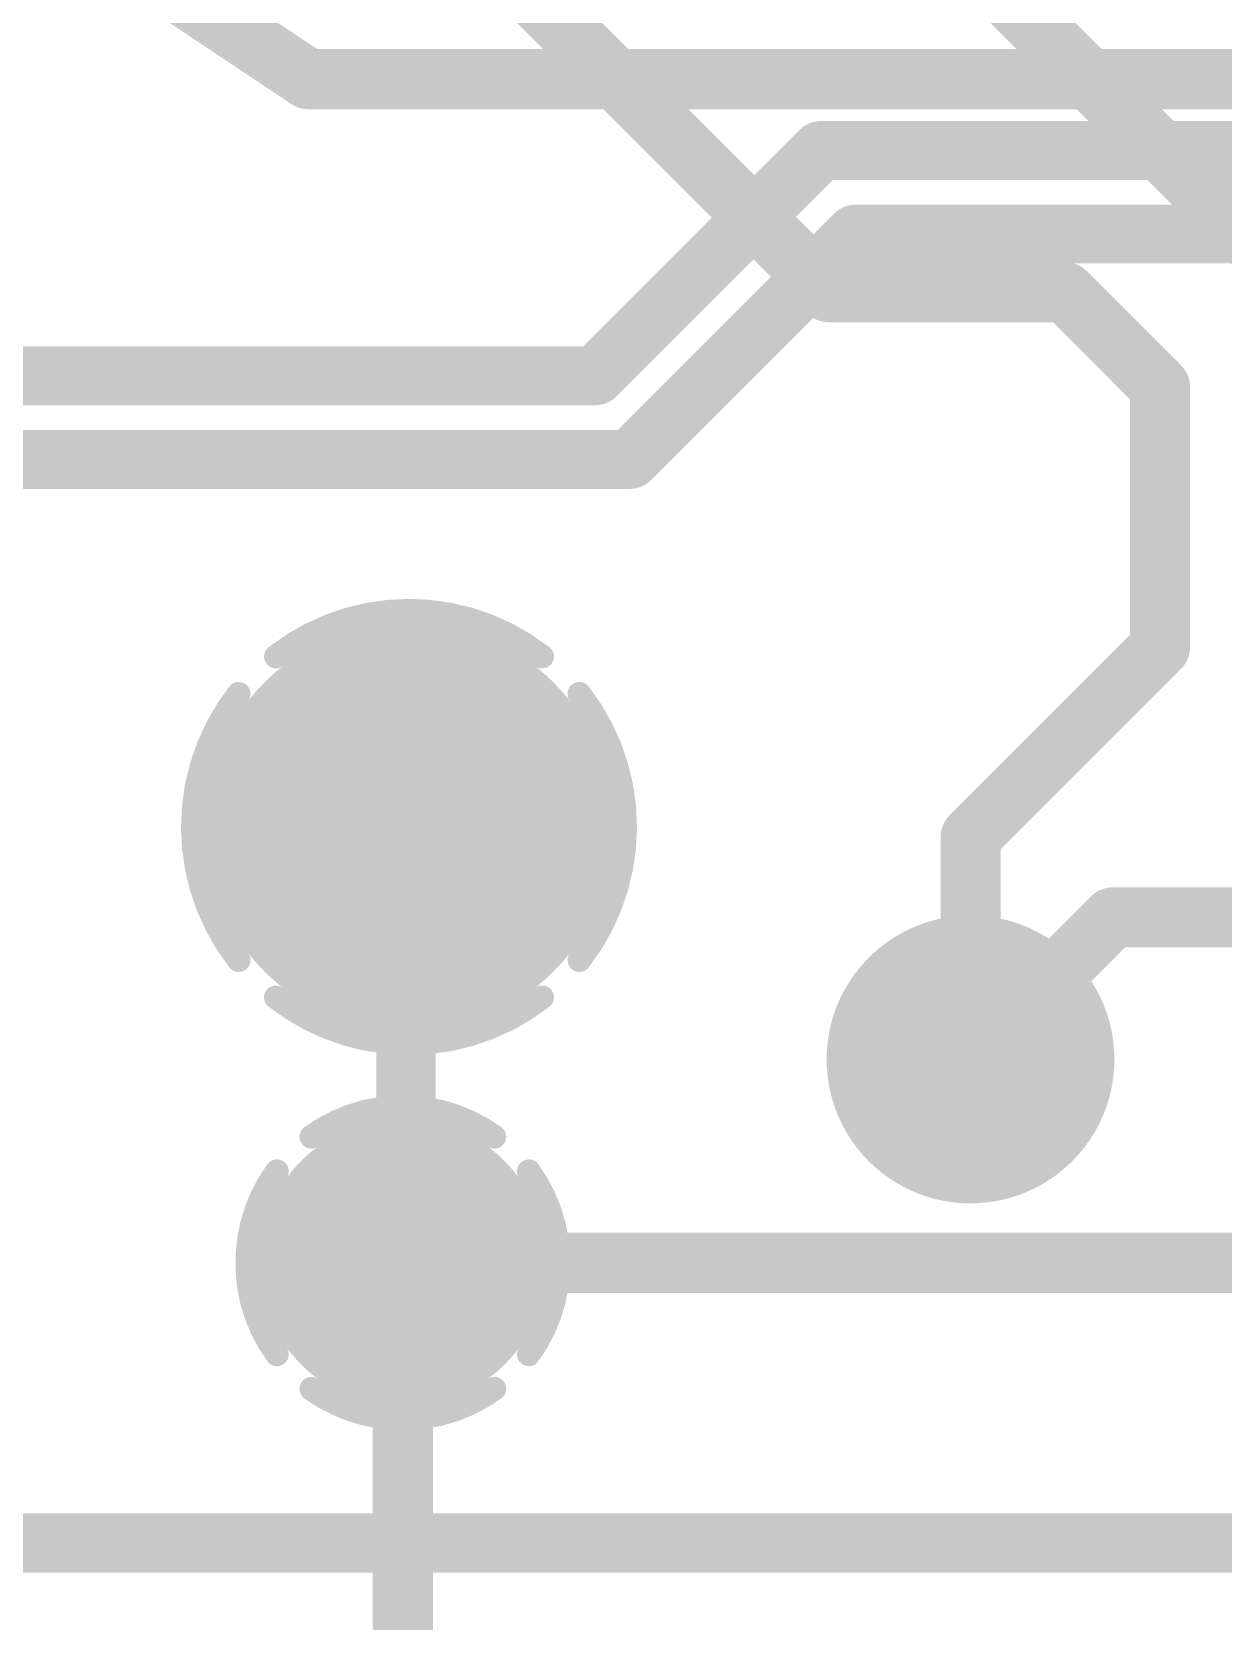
# Model space of a CAD drawing. Extents: x 87 to 200, y 48 to 111.
# Drawn here: x 96.41 to 101.44, y 81.57 to 88.28 of the extents above; entities that cross this region are included whole.
import ezdxf

# ---------------------------------------------------------------- set-up
doc = ezdxf.new("R2010")
doc.units = 0
for name, color, linetype in [('BOTTOMLAYER', 5, 'CONTINUOUS'), ('BOTTOMSOLDER', 6, 'CONTINUOUS'), ('INTERNALPLANE1', 76, 'CONTINUOUS'), ('INTERNALPLANE2', 16, 'CONTINUOUS'), ('TOPLAYER', 1, 'CONTINUOUS'), ('TOPSOLDER', 216, 'CONTINUOUS'), ('VIAHOLELAYER', 16, 'CONTINUOUS')]:
    doc.layers.add(name, color=color, linetype=linetype)

msp = doc.modelspace()

# ---------------------------------------------------------------- hatches: boundary and pattern name
at = {"layer": 'BOTTOMLAYER'}
h = msp.add_hatch(color=5, dxfattribs=at)
edge = h.paths.add_edge_path()
edge.add_arc((98, 84.925), 0.635, 0, 360)
h = msp.add_hatch(color=5, dxfattribs=at)
edge = h.paths.add_edge_path()
edge.add_arc((100.373, 83.943), 0.25, 0, 360)
h = msp.add_hatch(color=5, dxfattribs=at)
edge = h.paths.add_edge_path()
edge.add_arc((97.974, 83.084), 0.25, 0, 360)
at = {"layer": 'BOTTOMSOLDER'}
h = msp.add_hatch(color=6, dxfattribs=at)
edge = h.paths.add_edge_path()
edge.add_arc((98, 84.925), 0.4056, 0, 360)
h = msp.add_hatch(color=6, dxfattribs=at)
edge = h.paths.add_edge_path()
edge.add_arc((100.373, 83.943), 0.15, 0, 360)
h = msp.add_hatch(color=6, dxfattribs=at)
edge = h.paths.add_edge_path()
edge.add_arc((97.974, 83.084), 0.15, 0, 360)
at = {"layer": 'INTERNALPLANE1'}
h = msp.add_hatch(color=76, dxfattribs=at)
edge = h.paths.add_edge_path()
edge.add_arc((100.373, 83.943), 0.608, 0, 360)
at = {"layer": 'INTERNALPLANE2'}
h = msp.add_hatch(color=16, dxfattribs=at)
edge = h.paths.add_edge_path()
edge.add_arc((98, 84.925), 0.8636, 0, 360)
h = msp.add_hatch(color=16, dxfattribs=at)
edge = h.paths.add_edge_path()
edge.add_arc((100.373, 83.943), 0.608, 0, 360)
h = msp.add_hatch(color=16, dxfattribs=at)
edge = h.paths.add_edge_path()
edge.add_arc((97.974, 83.084), 0.608, 0, 360)
at = {"layer": 'TOPLAYER'}
h = msp.add_hatch(color=1, dxfattribs=at)
edge = h.paths.add_edge_path()
edge.add_arc((98, 84.925), 0.635, 0, 360)
h = msp.add_hatch(color=1, dxfattribs=at)
edge = h.paths.add_edge_path()
edge.add_arc((100.373, 83.943), 0.25, 0, 360)
h = msp.add_hatch(color=1, dxfattribs=at)
edge = h.paths.add_edge_path()
edge.add_arc((97.974, 83.084), 0.25, 0, 360)
at = {"layer": 'TOPSOLDER'}
h = msp.add_hatch(color=216, dxfattribs=at)
edge = h.paths.add_edge_path()
edge.add_arc((98, 84.925), 0.4056, 0, 360)
h = msp.add_hatch(color=216, dxfattribs=at)
edge = h.paths.add_edge_path()
edge.add_arc((100.373, 83.943), 0.15, 0, 360)
h = msp.add_hatch(color=216, dxfattribs=at)
edge = h.paths.add_edge_path()
edge.add_arc((97.974, 83.084), 0.15, 0, 360)
at = {"layer": 'VIAHOLELAYER'}
h = msp.add_hatch(color=16, dxfattribs=at)
edge = h.paths.add_edge_path()
edge.add_arc((98, 84.925), 0.3556, 0, 360)
h = msp.add_hatch(color=16, dxfattribs=at)
edge = h.paths.add_edge_path()
edge.add_arc((100.373, 83.943), 0.1, 0, 360)
h = msp.add_hatch(color=16, dxfattribs=at)
edge = h.paths.add_edge_path()
edge.add_arc((97.974, 83.084), 0.1, 0, 360)

# ---------------------------------------------------------------- linework, layer by layer
at = {"layer": 'BOTTOMLAYER'}
for points, const_width in [([(99.874, 89.084), (102.374, 86.584)], 0.254), ([(98.4228, 88.5352), (99.774, 87.184)], 0.254), ([(99.774, 87.184), (100.774, 87.184)], 0.254), ([(100.774, 87.184), (101.174, 86.784)], 0.254), ([(101.174, 86.284), (101.174, 86.784)], 0.254), ([(101.174, 85.684), (101.174, 86.284)], 0.254), ([(100.374, 84.884), (101.174, 85.684)], 0.254), ([(97.987, 84.912), (98, 84.925)], 0.25), ([(97.987, 83.097), (97.987, 84.912)], 0.25), ([(100.374, 83.984), (100.374, 84.884)], 0.254), ([(97.974, 78.084), (97.974, 83.084)], 0.254), ([(97.974, 83.084), (97.987, 83.097)], 0.25)]:
    msp.add_lwpolyline(points, dxfattribs=dict(at, const_width=const_width))
for points, const_width in [([(99.7105, 87.184, 1), (99.8375, 87.184, 1)], 0.127), ([(99.7105, 87.184, 1), (99.8375, 87.184, 1)], 0.127), ([(100.7105, 87.184, 1), (100.8375, 87.184, 1)], 0.127), ([(100.7105, 87.184, 1), (100.8375, 87.184, 1)], 0.127), ([(101.1105, 86.784, 1), (101.2375, 86.784, 1)], 0.127), ([(101.1105, 86.784, 1), (101.2375, 86.784, 1)], 0.127), ([(101.1105, 86.284, 1), (101.2375, 86.284, 1)], 0.127), ([(101.1105, 86.284, 1), (101.2375, 86.284, 1)], 0.127), ([(101.1105, 85.684, 1), (101.2375, 85.684, 1)], 0.127), ([(101.1105, 85.684, 1), (101.2375, 85.684, 1)], 0.127), ([(97.9245, 84.912, 1), (98.0495, 84.912, 1)], 0.125), ([(97.9245, 84.912, 1), (98.0495, 84.912, 1)], 0.125), ([(97.9375, 84.925, 1), (98.0625, 84.925, 1)], 0.125), ([(100.3105, 84.884, 1), (100.4375, 84.884, 1)], 0.127), ([(100.3105, 84.884, 1), (100.4375, 84.884, 1)], 0.127), ([(100.3105, 83.984, 1), (100.4375, 83.984, 1)], 0.127), ([(97.9105, 83.084, 1), (98.0375, 83.084, 1)], 0.127), ([(97.9115, 83.084, 1), (98.0365, 83.084, 1)], 0.125), ([(97.9245, 83.097, 1), (98.0495, 83.097, 1)], 0.125), ([(97.9245, 83.097, 1), (98.0495, 83.097, 1)], 0.125)]:
    msp.add_lwpolyline(points, format="xyb", close=True, dxfattribs=dict(at, const_width=const_width))
at = {"layer": 'INTERNALPLANE1', "const_width": 0.1}
for points in [[(97.4375, 85.6449, -0.344328), (98.5625, 85.6449)], [(97.2801, 84.3625, -0.344328), (97.2801, 85.4875)], [(98.7199, 85.4875, -0.344328), (98.7199, 84.3625)], [(98.5625, 84.2051, -0.344328), (97.4375, 84.2051)], [(97.5872, 83.6163, -0.32492), (98.3608, 83.6163)], [(97.4417, 82.6972, -0.32492), (97.4417, 83.4708)], [(98.5063, 83.4708, -0.32492), (98.5063, 82.6972)], [(98.3608, 82.5517, -0.32492), (97.5872, 82.5517)]]:
    msp.add_lwpolyline(points, format="xyb", dxfattribs=at)
at = {"layer": 'INTERNALPLANE1', "const_width": 0.05}
for points in [[(97.4125, 85.6449, 1), (97.4625, 85.6449, 1)], [(98.5375, 85.6449, 1), (98.5875, 85.6449, 1)], [(97.2551, 85.4875, 1), (97.3051, 85.4875, 1)], [(98.6949, 85.4875, 1), (98.7449, 85.4875, 1)], [(97.2551, 84.3625, 1), (97.3051, 84.3625, 1)], [(98.6949, 84.3625, 1), (98.7449, 84.3625, 1)], [(97.4125, 84.2051, 1), (97.4625, 84.2051, 1)], [(98.5375, 84.2051, 1), (98.5875, 84.2051, 1)], [(97.5622, 83.6163, 1), (97.6122, 83.6163, 1)], [(98.3358, 83.6163, 1), (98.3858, 83.6163, 1)], [(97.4167, 83.4708, 1), (97.4667, 83.4708, 1)], [(98.4813, 83.4708, 1), (98.5313, 83.4708, 1)], [(97.4167, 82.6972, 1), (97.4667, 82.6972, 1)], [(98.4813, 82.6972, 1), (98.5313, 82.6972, 1)], [(97.5622, 82.5517, 1), (97.6122, 82.5517, 1)], [(98.3358, 82.5517, 1), (98.3858, 82.5517, 1)]]:
    msp.add_lwpolyline(points, format="xyb", close=True, dxfattribs=at)
at = {"layer": 'TOPLAYER'}
for points, const_width in [([(96.974, 88.484), (97.574, 88.084)], 0.254), ([(97.574, 88.084), (105.774, 88.084)], 0.254), ([(98.7878, 86.8307), (99.7399, 87.7828)], 0.2484), ([(99.7399, 87.7828), (103.7191, 87.7828)], 0.2484), ([(98.9342, 86.4773), (99.8863, 87.4295)], 0.2484), ([(99.8863, 87.4295), (103.5727, 87.4295)], 0.2484), ([(95.116, 86.8307), (98.7878, 86.8307)], 0.2484), ([(95.116, 86.4773), (98.9342, 86.4773)], 0.2484), ([(100.373, 83.943), (100.973, 84.543)], 0.254), ([(100.973, 84.543), (103.373, 84.543)], 0.254), ([(97.974, 83.084), (103.574, 83.084)], 0.254), ([(95.498, 81.9), (105.9, 81.9)], 0.25)]:
    msp.add_lwpolyline(points, dxfattribs=dict(at, const_width=const_width))
for points, const_width in [([(97.5105, 88.084, 1), (97.6375, 88.084, 1)], 0.127), ([(97.5105, 88.084, 1), (97.6375, 88.084, 1)], 0.127), ([(99.6778, 87.7828, 1), (99.802, 87.7828, 1)], 0.1242), ([(99.6778, 87.7828, 1), (99.802, 87.7828, 1)], 0.1242), ([(99.8242, 87.4295, 1), (99.9484, 87.4295, 1)], 0.1242), ([(99.8242, 87.4295, 1), (99.9484, 87.4295, 1)], 0.1242), ([(98.7257, 86.8307, 1), (98.8499, 86.8307, 1)], 0.1242), ([(98.7257, 86.8307, 1), (98.8499, 86.8307, 1)], 0.1242), ([(98.8721, 86.4773, 1), (98.9963, 86.4773, 1)], 0.1242), ([(98.8721, 86.4773, 1), (98.9963, 86.4773, 1)], 0.1242), ([(100.9095, 84.543, 1), (101.0365, 84.543, 1)], 0.127), ([(100.9095, 84.543, 1), (101.0365, 84.543, 1)], 0.127), ([(100.3095, 83.943, 1), (100.4365, 83.943, 1)], 0.127), ([(97.9105, 83.084, 1), (98.0375, 83.084, 1)], 0.127)]:
    msp.add_lwpolyline(points, format="xyb", close=True, dxfattribs=dict(at, const_width=const_width))

doc.saveas('drawing.dxf')
